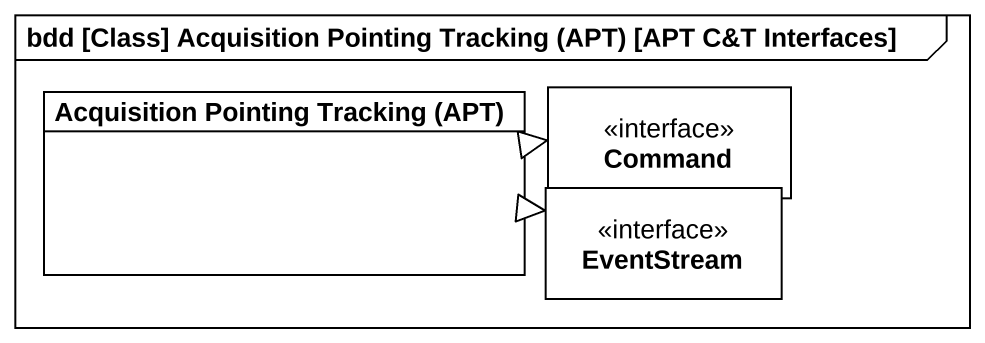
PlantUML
@startuml
mainframe bdd [Class] Acquisition Pointing Tracking (APT) [APT C&T Interfaces]
hide circle
hide empty members
class "Acquisition Pointing Tracking (APT)" as Acquisition_Pointing
interface EventStream
interface Command
Acquisition_Pointing .right.|> EventStream
Acquisition_Pointing .right.|> Command
@enduml
